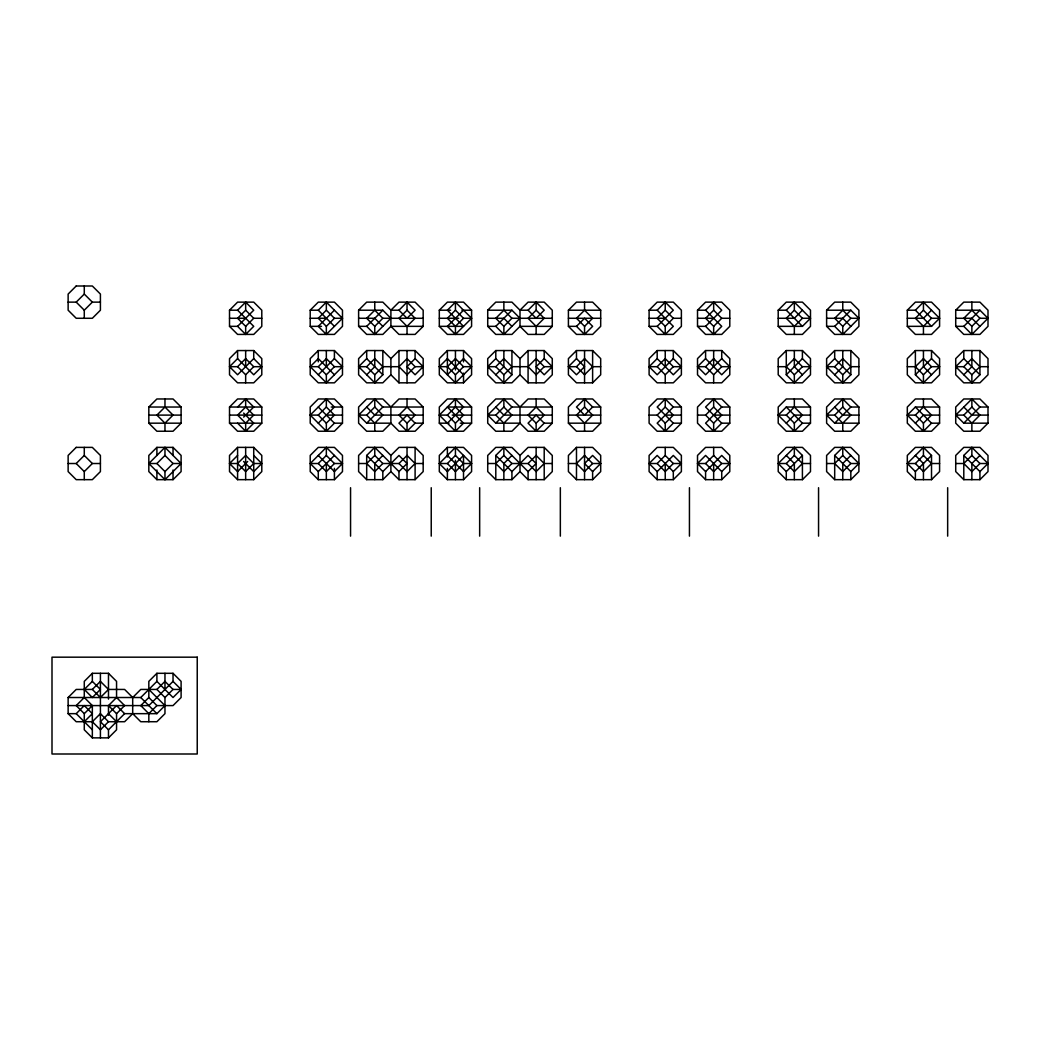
<?xml version="1.0" encoding="UTF-8"?>
<svg xmlns="http://www.w3.org/2000/svg" width="1040" height="1040" viewBox="0 0 1040 1040"><rect width="100%" height="100%" fill="white"/><g stroke="black" fill="none" stroke-linecap="round" stroke-linejoin="round"><path stroke-width="1.5" d="M68.133 302.133L76.206 302.133L84.279 294.073L84.279 286M84.279 318.279L84.279 310.206L92.339 302.133L100.412 302.133M68.133 463.515L76.206 463.515L84.279 455.442L84.279 447.382M229.515 310.206L237.588 302.133L253.721 302.133L261.794 310.206L261.794 326.339L253.721 334.412L237.588 334.412L229.515 326.339L229.515 310.206L237.588 310.206L253.721 326.339L245.661 334.412L237.588 326.339L229.515 326.339M237.588 310.206L245.661 302.133L253.721 310.206L237.588 326.339M84.279 479.661L84.279 471.588L92.339 463.515L100.412 463.515M148.824 407.03L156.897 398.97L173.03 398.97L181.103 407.03L181.103 423.176L173.03 431.236L156.897 431.236L148.824 423.176L148.824 407.03L181.103 407.03M245.661 302.133L245.661 310.206L237.588 318.279L245.661 326.339L245.661 334.412M164.97 398.97L164.97 407.03L156.897 415.103L164.97 423.176L164.97 431.236M245.661 326.339L253.721 318.279L261.794 318.279M164.97 423.176L173.03 415.103L164.97 407.03M237.588 350.558L229.515 358.618L229.515 374.764L237.588 382.824L253.721 382.824L261.794 374.764L261.794 358.618L253.721 350.558L237.588 350.558L237.588 358.618L253.721 374.764L261.794 366.691L253.721 358.618L253.721 350.558M253.721 358.618L237.588 374.764L229.515 366.691L237.588 358.618M156.897 447.382L148.824 455.442L148.824 471.588L156.897 479.661L173.03 479.661L181.103 471.588L181.103 455.442L173.03 447.382L156.897 447.382L156.897 455.442M229.515 366.691L237.588 366.691L245.661 358.618L253.721 366.691L261.794 366.691M148.824 463.515L164.97 447.382L181.103 463.515L164.97 479.661L148.824 463.515L156.897 463.515L164.97 455.442L164.97 447.382M245.661 382.824L245.661 374.764L253.721 366.691M310.206 310.206L318.279 302.133L334.412 302.133L342.485 310.206L342.485 326.339L334.412 334.412L318.279 334.412L310.206 326.339L310.206 310.206L318.279 310.206L334.412 326.339M318.279 310.206L326.339 302.133L342.485 318.279L326.339 334.412L318.279 326.339L334.412 310.206M164.97 479.661L164.97 471.588L173.03 463.515L181.103 463.515M229.515 407.03L237.588 398.97L253.721 398.97L261.794 407.03L261.794 423.176L253.721 431.236L237.588 431.236L229.515 423.176L229.515 407.03L261.794 407.03M326.339 302.133L326.339 310.206L318.279 318.279L326.339 326.339L326.339 334.412M237.588 407.03L245.661 398.97L253.721 407.03L243.633 417.118M245.661 398.97L245.661 407.03L237.588 415.103L245.661 423.176L245.661 431.236L253.721 423.176L243.633 413.088M326.339 326.339L334.412 318.279L342.485 318.279M245.661 423.176L253.721 415.103L245.661 407.03M318.279 350.558L310.206 358.618L310.206 374.764L318.279 382.824L334.412 382.824L342.485 374.764L342.485 358.618L334.412 350.558L318.279 350.558L318.279 361.842M423.176 326.339L390.897 326.339L382.824 334.412L366.691 334.412L358.618 326.339L358.618 310.206L366.691 302.133L382.824 302.133L390.897 310.206L390.897 326.339L398.97 334.412L415.103 334.412L423.176 326.339L423.176 310.206L415.103 302.133L398.97 302.133L390.897 310.206L398.97 310.206L407.03 318.279L415.103 310.206L407.03 302.133L398.97 310.206M334.412 350.558L334.412 358.618L342.485 366.691L326.339 382.824L310.206 366.691L318.279 358.618L334.412 374.764M237.588 447.382L229.515 455.442L229.515 471.588L237.588 479.661L253.721 479.661L261.794 471.588L261.794 455.442L253.721 447.382L237.588 447.382L237.588 479.661M310.206 366.691L318.279 366.691L326.339 358.618L334.412 366.691L342.485 366.691M374.764 302.133L374.764 310.206L366.691 318.279L374.764 326.339L374.764 334.412L366.691 326.339L358.618 326.339M247.676 461.5L237.588 471.588L229.515 463.515L237.588 455.442M318.279 374.764L334.412 358.618M366.691 326.339L382.824 310.206L390.897 318.279L374.764 334.412M229.515 463.515L237.588 463.515L245.661 455.442L253.721 463.515L261.794 463.515L253.721 471.588L243.633 461.5M326.339 382.824L326.339 374.764L334.412 366.691M374.764 326.339L382.824 318.279L423.176 318.279M253.721 463.515L245.661 471.588L237.588 463.515M390.897 358.618L382.824 350.558L366.691 350.558L358.618 358.618L358.618 374.764L366.691 382.824L382.824 382.824L390.897 374.764L390.897 358.618L398.97 350.558L415.103 350.558L423.176 358.618L423.176 374.764L415.103 382.824L398.97 382.824L390.897 374.764M407.03 302.133L407.03 310.206L398.97 318.279L407.03 326.339L407.03 334.412M342.485 423.176L334.412 431.236L318.279 431.236L310.206 423.176L310.206 407.03L318.279 398.97L334.412 398.97L342.485 407.03L342.485 423.176L334.412 423.176L326.339 431.236L310.206 415.103L326.339 398.97L334.412 407.03L318.279 423.176M382.824 350.558L382.824 374.764L374.764 382.824L358.618 366.691L366.691 358.618L366.691 350.558M310.206 415.103L318.279 415.103L326.339 407.03L326.339 398.97M358.618 366.691L366.691 366.691L374.764 358.618L382.824 366.691L398.97 366.691L407.03 358.618L415.103 366.691L423.176 366.691L415.103 374.764L407.03 366.691L415.103 358.618L415.103 350.558M407.03 326.339L415.103 318.279L407.03 310.206M366.691 374.764L374.764 366.691L374.764 350.558M326.339 431.236L326.339 423.176L334.412 415.103L326.339 407.03M374.764 382.824L374.764 374.764L382.824 366.691M439.309 310.206L447.382 302.133L463.515 302.133L471.588 310.206L471.588 326.339L463.515 334.412L447.382 334.412L439.309 326.339L439.309 310.206L450.606 310.206M463.515 310.206L447.382 326.339L455.442 334.412L471.588 318.279L455.442 302.133L447.382 310.206L463.515 326.339L439.309 326.339M132.691 713.661L124.618 721.721L108.485 721.721L100.412 713.661L92.339 721.721L76.206 721.721L68.133 713.661L68.133 697.515L76.206 689.442L92.339 689.442L100.412 697.515L108.485 689.442L124.618 689.442L132.691 697.515L132.691 713.661L140.764 721.721L156.897 721.721L164.97 713.661L164.97 697.515L173.03 689.442L181.103 689.442L173.03 697.515L156.897 681.382L156.897 673.309L173.03 673.309L181.103 681.382L181.103 697.515L173.03 705.588L156.897 705.588L148.824 713.661L148.824 721.721M92.339 673.309L84.279 681.382L84.279 697.515L76.206 705.588L84.279 713.661L84.279 729.794L92.339 737.867L108.485 737.867L116.558 729.794L116.558 713.661L124.618 705.588L116.558 697.515L116.558 681.382L108.485 673.309L92.339 673.309L92.339 681.382L84.279 689.442L92.339 697.515L100.412 689.442L92.339 681.382M455.442 302.133L455.442 310.206L447.382 318.279L455.442 326.339L455.442 334.412M318.279 479.661L310.206 471.588L310.206 455.442L318.279 447.382L334.412 447.382L342.485 455.442L342.485 471.588L334.412 479.661L318.279 479.661L318.279 471.588L310.206 463.515L326.339 447.382L342.485 463.515L334.412 471.588L318.279 455.442M358.618 415.103L374.764 398.97L382.824 407.03L423.176 407.03L423.176 423.176L415.103 431.236L398.97 431.236L390.897 423.176L366.691 423.176L358.618 415.103L366.691 415.103L374.764 407.03L374.764 398.97M92.339 689.442L100.412 681.382L108.485 689.442M310.206 463.515L318.279 463.515L326.339 455.442L326.339 447.382M415.103 366.691L407.03 374.764L398.97 366.691M455.442 326.339L463.515 318.279L471.588 318.279M68.133 713.661L76.206 713.661L84.279 705.588L92.339 713.661L84.279 721.721M318.279 471.588L334.412 455.442M366.691 423.176L382.824 407.03M84.279 713.661L92.339 705.588L84.279 697.515M342.485 463.515L334.412 463.515L326.339 471.588L318.279 463.515M374.764 431.236L374.764 423.176L382.824 415.103L374.764 407.03M390.897 407.03L382.824 398.97L366.691 398.97L358.618 407.03L358.618 423.176L366.691 431.236L382.824 431.236L390.897 423.176L390.897 407.03L398.97 398.97L415.103 398.97L423.176 407.03M447.382 350.558L439.309 358.618L439.309 374.764L447.382 382.824L463.515 382.824L471.588 374.764L471.588 358.618L463.515 350.558L447.382 350.558L447.382 374.764L463.515 358.618L471.588 366.691L455.442 382.824L439.309 366.691L447.382 358.618L463.515 374.764M552.279 326.339L520 326.339L511.927 334.412L495.794 334.412L487.721 326.339L487.721 310.206L495.794 302.133L511.927 302.133L520 310.206L520 326.339L528.073 334.412L544.206 334.412L552.279 326.339L552.279 310.206L544.206 302.133L528.073 302.133L520 310.206L528.073 310.206L536.133 302.133L544.206 310.206L536.133 318.279L528.073 310.206M108.485 715.273L108.485 705.588L116.558 697.515M407.03 398.97L407.03 407.03L398.97 415.103L407.03 423.176L407.03 431.236L415.103 423.176L423.176 423.176M439.309 366.691L447.382 366.691L455.442 358.618L463.515 366.691L471.588 366.691M503.867 302.133L503.867 310.206L495.794 318.279L503.867 326.339L503.867 334.412L495.794 326.339L487.721 326.339M390.897 471.588L382.824 479.661L366.691 479.661L366.691 455.442L374.764 447.382L398.97 471.588L398.97 479.661L415.103 479.661L423.176 471.588L423.176 455.442L415.103 447.382L398.97 447.382L390.897 455.442L390.897 471.588L398.97 479.661M495.794 326.339L511.927 310.206L520 318.279L503.867 334.412M108.485 721.721L100.412 729.794L92.339 721.721M132.691 697.515L140.764 689.442L156.897 689.442L164.97 697.515M156.897 673.309L148.824 681.382L148.824 697.515L140.764 705.588L148.824 713.661M358.618 463.515L366.691 463.515L374.764 455.442L374.764 447.382M407.03 423.176L415.103 415.103L407.03 407.03M455.442 382.824L455.442 374.764L463.515 366.691M503.867 326.339L511.927 318.279L552.279 318.279M108.485 737.867L108.485 729.794L124.618 713.661L156.897 713.661L164.97 705.588L148.824 689.442M68.133 697.515L140.764 697.515L156.897 681.382M382.824 455.442L374.764 463.515L374.764 479.661M156.897 689.442L164.97 681.382L173.03 689.442M423.176 463.515L415.103 463.515L407.03 455.442L398.97 463.515L382.824 463.515L374.764 471.588L366.691 463.515M520 358.618L511.927 350.558L495.794 350.558L487.721 358.618L487.721 374.764L495.794 382.824L511.927 382.824L520 374.764L520 358.618L528.073 350.558L544.206 350.558L552.279 358.618L552.279 374.764L544.206 382.824L528.073 382.824L520 374.764M536.133 302.133L536.133 310.206L528.073 318.279L536.133 326.339L536.133 334.412M173.03 673.309L173.03 681.382L148.824 705.588L68.133 705.588M382.824 479.661L382.824 471.588L398.97 455.442L407.03 463.515L398.97 471.588M471.588 407.03L463.515 398.97L447.382 398.97L439.309 407.03L439.309 423.176L447.382 431.236L463.515 431.236L471.588 423.176L471.588 407.03L447.382 407.03L463.515 423.176L455.442 431.236L439.309 415.103L455.442 398.97L463.515 407.03L447.382 423.176M511.927 350.558L511.927 374.764L503.867 382.824L487.721 366.691L495.794 358.618L495.794 350.558M439.309 415.103L447.382 415.103L455.442 407.03L455.442 398.97M487.721 366.691L495.794 366.691L503.867 358.618L511.927 366.691L528.073 366.691L536.133 358.618L544.206 366.691L552.279 366.691L544.206 374.764L536.133 366.691L544.206 358.618L544.206 350.558M536.133 326.339L544.206 318.279L536.133 310.206M495.794 374.764L503.867 366.691L503.867 350.558M415.103 463.515L407.03 471.588L398.97 463.515M455.442 431.236L455.442 423.176L463.515 415.103L455.442 407.03M503.867 382.824L503.867 374.764L511.927 366.691M568.412 310.206L576.485 302.133L592.618 302.133L600.691 310.206L600.691 326.339L592.618 334.412L576.485 334.412L568.412 326.339L568.412 310.206L600.691 310.206M447.382 447.382L439.309 455.442L439.309 471.588L447.382 479.661L463.515 479.661L471.588 471.588L471.588 455.442L463.515 447.382L447.382 447.382L447.382 457.067M584.558 302.133L584.558 310.206L576.485 318.279L584.558 326.339L584.558 334.412L576.485 326.339L568.412 326.339M463.515 479.661L463.515 455.442L447.382 471.588L439.309 463.515L455.442 447.382L471.588 463.515L463.515 471.588L447.382 455.442M487.721 415.103L503.867 398.97L511.927 407.03L552.279 407.03L552.279 423.176L544.206 431.236L528.073 431.236L520 423.176L495.794 423.176L487.721 415.103L495.794 415.103L503.867 407.03L503.867 398.97M576.485 326.339L584.558 318.279L592.618 326.339L584.558 334.412M439.309 463.515L447.382 463.515L455.442 455.442L455.442 447.382M544.206 366.691L536.133 374.764L528.073 366.691M584.558 326.339L592.618 318.279L584.558 310.206M495.794 423.176L511.927 407.03M471.588 463.515L463.515 463.515L455.442 471.588L447.382 463.515M503.867 431.236L503.867 423.176L511.927 415.103L503.867 407.03M520 407.03L511.927 398.97L495.794 398.97L487.721 407.03L487.721 423.176L495.794 431.236L511.927 431.236L520 423.176L520 407.03L528.073 398.97L544.206 398.97L552.279 407.03M576.485 350.558L568.412 358.618L568.412 374.764L576.485 382.824L592.618 382.824L600.691 374.764L600.691 358.618L592.618 350.558L576.485 350.558L576.485 358.618L568.412 366.691L576.485 374.764L584.558 366.691L576.485 358.618M536.133 398.97L536.133 407.03L528.073 415.103L536.133 423.176L536.133 431.236L544.206 423.176L552.279 423.176M568.412 366.691L576.485 366.691L584.558 358.618L592.618 366.691L600.691 366.691M520 471.588L511.927 479.661L495.794 479.661L495.794 455.442L503.867 447.382L528.073 471.588L528.073 479.661L544.206 479.661L552.279 471.588L552.279 455.442L544.206 447.382L528.073 447.382L520 455.442L520 471.588L528.073 479.661M487.721 463.515L495.794 463.515L503.867 455.442L503.867 447.382M536.133 423.176L544.206 415.103L536.133 407.03M592.618 366.691L584.558 374.764L576.485 366.691M649.103 310.206L657.176 302.133L673.309 302.133L681.382 310.206L681.382 326.339L673.309 334.412L657.176 334.412L649.103 326.339L649.103 310.206L657.176 310.206L673.309 326.339L665.236 334.412L657.176 326.339L649.103 326.339M511.927 455.442L503.867 463.515L503.867 479.661M657.176 310.206L665.236 302.133L673.309 310.206L657.176 326.339M552.279 463.515L544.206 463.515L536.133 455.442L528.073 463.515L511.927 463.515L503.867 471.588L495.794 463.515M665.236 302.133L665.236 310.206L657.176 318.279L665.236 326.339L665.236 334.412M511.927 479.661L511.927 471.588L528.073 455.442L536.133 463.515L528.073 471.588M592.618 407.03L584.558 398.97L576.485 407.03L584.558 415.103L592.618 407.03L600.691 407.03L600.691 423.176L592.618 431.236L576.485 431.236L568.412 423.176L568.412 407.03L576.485 398.97L592.618 398.97L600.691 407.03M584.558 398.97L584.558 407.03L576.485 415.103L584.558 423.176L584.558 431.236M665.236 326.339L673.309 318.279L681.382 318.279M544.206 463.515L536.133 471.588L528.073 463.515M584.558 423.176L592.618 415.103L584.558 407.03M657.176 350.558L649.103 358.618L649.103 374.764L657.176 382.824L673.309 382.824L681.382 374.764L681.382 358.618L673.309 350.558L657.176 350.558L657.176 358.618L673.309 374.764L681.382 366.691L673.309 358.618L673.309 350.558M697.515 310.206L705.588 302.133L721.721 302.133L729.794 310.206L729.794 326.339L721.721 334.412L705.588 334.412L697.515 326.339L697.515 310.206L705.588 310.206L721.721 326.339L713.661 334.412L705.588 326.339L697.515 326.339M673.309 358.618L657.176 374.764L649.103 366.691L657.176 358.618M705.588 310.206L713.661 302.133L721.721 310.206L705.588 326.339M576.485 447.382L568.412 455.442L568.412 471.588L576.485 479.661L592.618 479.661L600.691 471.588L600.691 455.442L592.618 447.382L576.485 447.382L576.485 479.661M649.103 366.691L657.176 366.691L665.236 358.618L673.309 366.691L681.382 366.691M713.661 302.133L713.661 310.206L705.588 318.279L713.661 326.339L713.661 334.412M568.412 463.515L576.485 463.515L584.558 455.442L592.618 463.515L600.691 463.515L592.618 471.588L592.618 479.661M665.236 382.824L665.236 374.764L673.309 366.691M713.661 326.339L721.721 318.279L729.794 318.279M592.618 463.515L584.558 471.588L576.485 463.515M705.588 350.558L697.515 358.618L697.515 374.764L705.588 382.824L721.721 382.824L729.794 374.764L729.794 358.618L721.721 350.558L705.588 350.558L705.588 358.618L721.721 374.764L729.794 366.691L721.721 358.618L721.721 350.558M681.382 407.03L673.309 407.03L665.236 398.97L657.176 407.03L673.309 423.176L681.382 423.176L681.382 407.03L673.309 398.97L657.176 398.97L649.103 407.03L649.103 423.176L657.176 431.236L673.309 431.236L681.382 423.176M721.721 358.618L705.588 374.764L697.515 366.691L705.588 358.618M649.103 415.103L657.176 415.103L665.236 407.03L665.236 398.97M697.515 366.691L705.588 366.691L713.661 358.618L721.721 366.691L729.794 366.691M673.309 407.03L657.176 423.176L665.236 431.236L673.309 423.176M665.236 431.236L665.236 423.176L673.309 415.103L665.236 407.03M713.661 382.824L713.661 374.764L721.721 366.691M778.206 310.206L786.279 302.133L802.412 302.133L810.485 310.206L810.485 326.339L802.412 334.412L786.279 334.412L778.206 326.339L778.206 310.206L786.279 310.206L802.412 326.339L810.485 318.279L794.339 302.133L786.279 310.206M794.339 302.133L794.339 310.206L786.279 318.279L794.339 326.339L794.339 334.412M657.176 479.661L657.176 471.588L649.103 463.515L657.176 455.442L673.309 471.588L673.309 479.661L657.176 479.661L649.103 471.588L649.103 455.442L657.176 447.382L673.309 447.382L681.382 455.442L681.382 471.588L673.309 479.661M729.794 407.03L721.721 407.03L713.661 398.97L705.588 407.03L721.721 423.176L729.794 423.176L729.794 407.03L721.721 398.97L705.588 398.97L697.515 407.03L697.515 423.176L705.588 431.236L721.721 431.236L729.794 423.176M802.412 310.206L794.339 318.279L778.206 318.279M649.103 463.515L657.176 463.515L665.236 455.442L665.236 447.382M697.515 415.103L705.588 415.103L713.661 407.03L713.661 398.97M794.339 326.339L802.412 318.279L810.485 318.279M657.176 471.588L673.309 455.442L681.382 463.515L673.309 471.588M721.721 407.03L705.588 423.176L713.661 431.236L721.721 423.176M681.382 463.515L673.309 463.515L665.236 471.588L657.176 463.515M713.661 431.236L713.661 423.176L721.721 415.103L713.661 407.03M786.279 350.558L778.206 358.618L778.206 374.764L786.279 382.824L802.412 382.824L810.485 374.764L810.485 358.618L802.412 350.558L786.279 350.558L786.279 374.764L794.339 382.824L810.485 366.691L802.412 358.618L802.412 350.558M826.618 310.206L834.691 302.133L850.824 302.133L858.897 310.206L858.897 326.339L850.824 334.412L834.691 334.412L826.618 326.339L826.618 310.206L850.824 310.206L858.897 318.279L842.764 334.412L834.691 326.339L826.618 326.339M778.206 366.691L786.279 366.691L794.339 358.618L802.412 366.691L810.485 366.691M842.764 302.133L842.764 310.206L834.691 318.279L842.764 326.339L842.764 334.412M705.588 479.661L705.588 471.588L697.515 463.515L705.588 455.442L721.721 471.588L721.721 479.661L705.588 479.661L697.515 471.588L697.515 455.442L705.588 447.382L721.721 447.382L729.794 455.442L729.794 471.588L721.721 479.661M786.279 374.764L802.412 358.618M834.691 326.339L850.824 310.206M697.515 463.515L705.588 463.515L713.661 455.442L713.661 447.382M794.339 382.824L794.339 374.764L802.412 366.691M842.764 326.339L850.824 318.279L858.897 318.279M705.588 471.588L721.721 455.442L729.794 463.515L721.721 471.588M729.794 463.515L721.721 463.515L713.661 471.588L705.588 463.515M834.691 350.558L826.618 358.618L826.618 374.764L834.691 382.824L850.824 382.824L858.897 374.764L858.897 358.618L850.824 350.558L834.691 350.558L834.691 358.618L850.824 374.764L842.764 382.824L826.618 366.691L834.691 358.618M810.485 423.176L802.412 423.176L794.339 431.236L778.206 415.103L786.279 407.03L810.485 407.03L810.485 423.176L802.412 431.236L786.279 431.236L778.206 423.176L778.206 407.03L786.279 398.97L802.412 398.97L810.485 407.03M778.206 415.103L786.279 415.103L794.339 407.03L794.339 398.97M826.618 366.691L834.691 366.691L842.764 358.618L850.824 366.691L858.897 366.691M786.279 423.176L794.339 415.103L810.485 415.103M834.691 374.764L842.764 366.691L842.764 350.558M794.339 431.236L794.339 423.176L802.412 415.103L794.339 407.03M842.764 382.824L842.764 374.764L850.824 366.691M907.309 310.206L915.382 302.133L931.515 302.133L939.588 310.206L939.588 326.339L931.515 334.412L915.382 334.412L907.309 326.339L907.309 310.206L915.382 310.206L931.515 326.339L939.588 318.279L923.442 302.133L915.382 310.206M923.442 302.133L923.442 310.206L915.382 318.279L923.442 326.339L923.442 334.412M786.279 479.661L786.279 471.588L778.206 463.515L794.339 447.382L802.412 455.442L802.412 479.661L786.279 479.661L778.206 471.588L778.206 455.442L786.279 447.382L802.412 447.382L810.485 455.442L810.485 471.588L802.412 479.661M858.897 423.176L834.691 423.176L826.618 415.103L842.764 398.97L850.824 407.03L858.897 407.03L858.897 423.176L850.824 431.236L834.691 431.236L826.618 423.176L826.618 407.03L834.691 398.97L850.824 398.97L858.897 407.03M931.515 310.206L923.442 318.279L907.309 318.279M778.206 463.515L786.279 463.515L794.339 455.442L794.339 447.382M826.618 415.103L834.691 415.103L842.764 407.03L842.764 398.97M923.442 326.339L931.515 318.279L939.588 318.279M786.279 471.588L802.412 455.442M834.691 423.176L850.824 407.03M810.485 463.515L802.412 463.515L794.339 471.588L786.279 463.515M842.764 431.236L842.764 423.176L850.824 415.103L842.764 407.03M915.382 350.558L907.309 358.618L907.309 374.764L915.382 382.824L931.515 382.824L939.588 374.764L939.588 358.618L931.515 350.558L915.382 350.558L915.382 374.764L923.442 382.824L939.588 366.691L931.515 358.618L931.515 350.558M955.721 310.206L963.794 302.133L979.927 302.133L988 310.206L988 326.339L979.927 334.412L963.794 334.412L955.721 326.339L955.721 310.206L979.927 310.206L988 318.279L971.867 334.412L963.794 326.339L955.721 326.339M907.309 366.691L915.382 366.691L923.442 358.618L931.515 366.691L939.588 366.691M971.867 302.133L971.867 310.206L963.794 318.279L971.867 326.339L971.867 334.412M834.691 479.661L834.691 455.442L842.764 447.382L858.897 463.515L850.824 471.588L850.824 479.661L834.691 479.661L826.618 471.588L826.618 455.442L834.691 447.382L850.824 447.382L858.897 455.442L858.897 471.588L850.824 479.661M915.382 374.764L931.515 358.618M963.794 326.339L979.927 310.206M826.618 463.515L834.691 463.515L842.764 455.442L842.764 447.382M923.442 382.824L923.442 374.764L931.515 366.691M971.867 326.339L979.927 318.279L988 318.279M850.824 455.442L842.764 463.515L842.764 479.661M858.897 463.515L850.824 463.515L842.764 471.588L834.691 463.515M963.794 350.558L955.721 358.618L955.721 374.764L963.794 382.824L979.927 382.824L988 374.764L988 358.618L979.927 350.558L963.794 350.558L963.794 358.618L979.927 374.764L971.867 382.824L955.721 366.691L963.794 358.618M939.588 423.176L931.515 423.176L923.442 431.236L907.309 415.103L915.382 407.03L939.588 407.03L939.588 423.176L931.515 431.236L915.382 431.236L907.309 423.176L907.309 407.03L915.382 398.97L931.515 398.97L939.588 407.03M907.309 415.103L915.382 415.103L923.442 407.03L923.442 398.97M955.721 366.691L963.794 366.691L971.867 358.618L979.927 366.691L988 366.691M915.382 423.176L923.442 415.103L939.588 415.103M963.794 374.764L971.867 366.691L971.867 350.558M923.442 431.236L923.442 423.176L931.515 415.103L923.442 407.03M971.867 382.824L971.867 374.764L979.927 366.691M915.382 479.661L915.382 471.588L907.309 463.515L923.442 447.382L931.515 455.442L931.515 479.661L915.382 479.661L907.309 471.588L907.309 455.442L915.382 447.382L931.515 447.382L939.588 455.442L939.588 471.588L931.515 479.661M988 423.176L963.794 423.176L955.721 415.103L971.867 398.97L979.927 407.03L988 407.03L988 423.176L979.927 431.236L963.794 431.236L955.721 423.176L955.721 407.03L963.794 398.97L979.927 398.97L988 407.03M907.309 463.515L915.382 463.515L923.442 455.442L923.442 447.382M955.721 415.103L963.794 415.103L971.867 407.03L971.867 398.97M915.382 471.588L931.515 455.442M963.794 423.176L979.927 407.03M939.588 463.515L931.515 463.515L923.442 471.588L915.382 463.515M971.867 431.236L971.867 423.176L979.927 415.103L971.867 407.03M963.794 479.661L963.794 455.442L971.867 447.382L988 463.515L979.927 471.588L979.927 479.661L963.794 479.661L955.721 471.588L955.721 455.442L963.794 447.382L979.927 447.382L988 455.442L988 471.588L979.927 479.661M955.721 463.515L963.794 463.515L971.867 455.442L971.867 447.382M979.927 455.442L971.867 463.515L971.867 479.661M988 463.515L979.927 463.515L971.867 471.588L963.794 463.515M358.618 310.206L382.824 310.206M461.903 310.206L471.588 310.206M487.721 310.206L511.927 310.206M229.515 318.279L245.661 318.279M310.206 318.279L326.339 318.279M358.618 318.279L374.764 318.279L382.824 326.339M439.309 318.279L458.679 318.279M487.721 318.279L503.867 318.279L511.927 326.339M568.412 318.279L600.691 318.279M649.103 318.279L665.236 318.279M697.515 318.279L713.661 318.279M826.618 318.279L842.764 318.279L850.824 326.339M955.721 318.279L971.867 318.279L979.927 326.339M310.206 326.339L321.503 326.339M778.206 326.339L802.412 326.339M907.309 326.339L931.515 326.339M331.188 407.03L342.485 407.03M148.824 415.103L181.103 415.103M229.515 415.103L261.794 415.103M326.339 415.103L342.485 415.103M423.176 415.103L374.764 415.103L366.691 407.03M452.218 415.103L471.588 415.103M552.279 415.103L503.867 415.103L495.794 407.03M568.412 415.103L600.691 415.103M665.236 415.103L681.382 415.103M713.661 415.103L729.794 415.103M858.897 415.103L842.764 415.103L834.691 407.03M988 415.103L971.867 415.103L963.794 407.03M148.824 423.176L181.103 423.176M229.515 423.176L261.794 423.176M439.309 423.176L448.994 423.176M460.291 423.176L471.588 423.176M568.412 423.176L600.691 423.176M971.867 310.206L979.927 318.279M923.442 310.206L931.515 318.279M963.794 366.691L971.867 374.764M931.515 374.764L923.442 366.691L923.442 350.558M915.382 366.691L923.442 374.764M963.794 415.103L971.867 423.176M842.764 310.206L850.824 318.279M971.867 455.442L979.927 463.515M915.382 407.03L931.515 423.176M963.794 455.442L979.927 471.588M915.382 415.103L923.442 423.176M794.339 310.206L802.412 318.279M834.691 366.691L842.764 374.764M923.442 455.442L931.515 463.515M915.382 455.442L923.442 463.515L923.442 479.661M802.412 374.764L794.339 366.691L794.339 350.558M786.279 366.691L794.339 374.764M834.691 415.103L842.764 423.176M713.661 310.206L721.721 318.279M842.764 455.442L850.824 463.515M786.279 407.03L802.412 423.176M834.691 455.442L850.824 471.588M786.279 415.103L794.339 423.176M665.236 310.206L673.309 318.279M705.588 366.691L713.661 374.764M794.339 455.442L802.412 463.515M786.279 455.442L794.339 463.515L794.339 479.661M657.176 366.691L665.236 374.764M705.588 415.103L713.661 423.176M713.661 455.442L721.721 463.515M657.176 415.103L665.236 423.176M665.236 455.442L673.309 463.515M503.867 310.206L511.927 318.279M544.206 358.618L552.279 366.691M455.442 310.206L463.515 318.279M495.794 358.618L511.927 374.764M600.691 463.515L592.618 455.442L584.558 463.515L592.618 471.588M495.794 366.691L503.867 374.764M544.206 423.176L536.133 415.103L528.073 423.176L536.133 431.236M447.382 366.691L455.442 374.764M495.794 415.103L503.867 423.176M374.764 310.206L382.824 318.279M520 455.442L511.927 447.382L495.794 447.382L487.721 455.442L487.721 471.588L495.794 479.661M415.103 358.618L423.176 366.691M503.867 455.442L511.927 463.515M495.794 455.442L511.927 471.588M447.382 415.103L455.442 423.176M326.339 310.206L334.412 318.279M366.691 358.618L382.824 374.764M366.691 366.691L374.764 374.764M455.442 455.442L463.515 463.515M415.103 423.176L407.03 415.103L398.97 423.176L407.03 431.236M318.279 366.691L326.339 374.764M366.691 415.103L374.764 423.176M245.661 310.206L253.721 318.279M390.897 455.442L382.824 447.382L366.691 447.382L358.618 455.442L358.618 471.588L366.691 479.661M374.764 455.442L382.824 463.515M318.279 407.03L334.412 423.176M366.691 455.442L382.824 471.588M318.279 415.103L326.339 423.176M237.588 366.691L245.661 374.764M326.339 455.442L334.412 463.515M237.588 423.176L245.661 431.236M253.721 455.442L261.794 463.515M84.279 294.073L92.339 302.133M76.206 302.133L84.279 310.206M164.97 455.442L173.03 463.515M156.897 463.515L164.97 471.588M84.279 455.442L92.339 463.515M76.206 463.515L84.279 471.588M173.03 681.382L181.103 689.442M148.824 697.515L156.897 705.588M140.764 697.515L156.897 713.661M124.618 713.661L116.558 705.588L100.412 721.721L108.485 729.794M108.485 705.588L116.558 713.661M108.485 713.661L116.558 721.721M76.206 713.661L92.339 729.794M979.927 350.558L979.927 374.764M947.661 487.721L947.661 536.133M850.824 350.558L850.824 374.764M818.558 487.721L818.558 536.133M713.661 350.558L713.661 366.691M713.661 463.515L713.661 479.661M689.442 487.721L689.442 536.133M665.236 350.558L665.236 366.691M665.236 463.515L665.236 479.661M592.618 350.558L592.618 382.824M584.558 350.558L584.558 382.824M584.558 447.382L584.558 479.661M560.339 487.721L560.339 536.133M544.206 447.382L544.206 479.661M536.133 350.558L536.133 382.824M536.133 447.382L536.133 479.661M528.073 350.558L528.073 382.824M479.661 487.721L479.661 536.133M463.515 350.558L463.515 361.842M463.515 373.139L463.515 382.824M455.442 350.558L455.442 369.915M455.442 460.291L455.442 479.661M447.382 468.364L447.382 479.661M431.236 487.721L431.236 536.133M415.103 447.382L415.103 479.661M407.03 350.558L407.03 382.824M407.03 447.382L407.03 479.661M398.97 350.558L398.97 382.824M350.558 487.721L350.558 536.133M334.412 468.364L334.412 479.661M326.339 350.558L326.339 366.691M326.339 463.515L326.339 479.661M253.721 447.382L253.721 479.661M245.661 350.558L245.661 366.691M245.661 447.382L245.661 479.661M173.03 447.382L173.03 455.442M173.03 469.976L173.03 479.661M164.97 673.309L164.97 689.442M156.897 469.976L156.897 479.661M108.485 673.309L108.485 699.127M100.412 673.309L100.412 737.867M92.339 705.588L92.339 737.867M76.206 286L68.133 294.073L68.133 310.206L76.206 318.279L92.339 318.279L100.412 310.206L100.412 294.073L92.339 286L76.206 286M76.206 447.382L68.133 455.442L68.133 471.588L76.206 479.661L92.339 479.661L100.412 471.588L100.412 455.442L92.339 447.382L76.206 447.382M197.236 657.176L52 657.176L52 754L197.236 754L197.236 657.176"/></g></svg>
